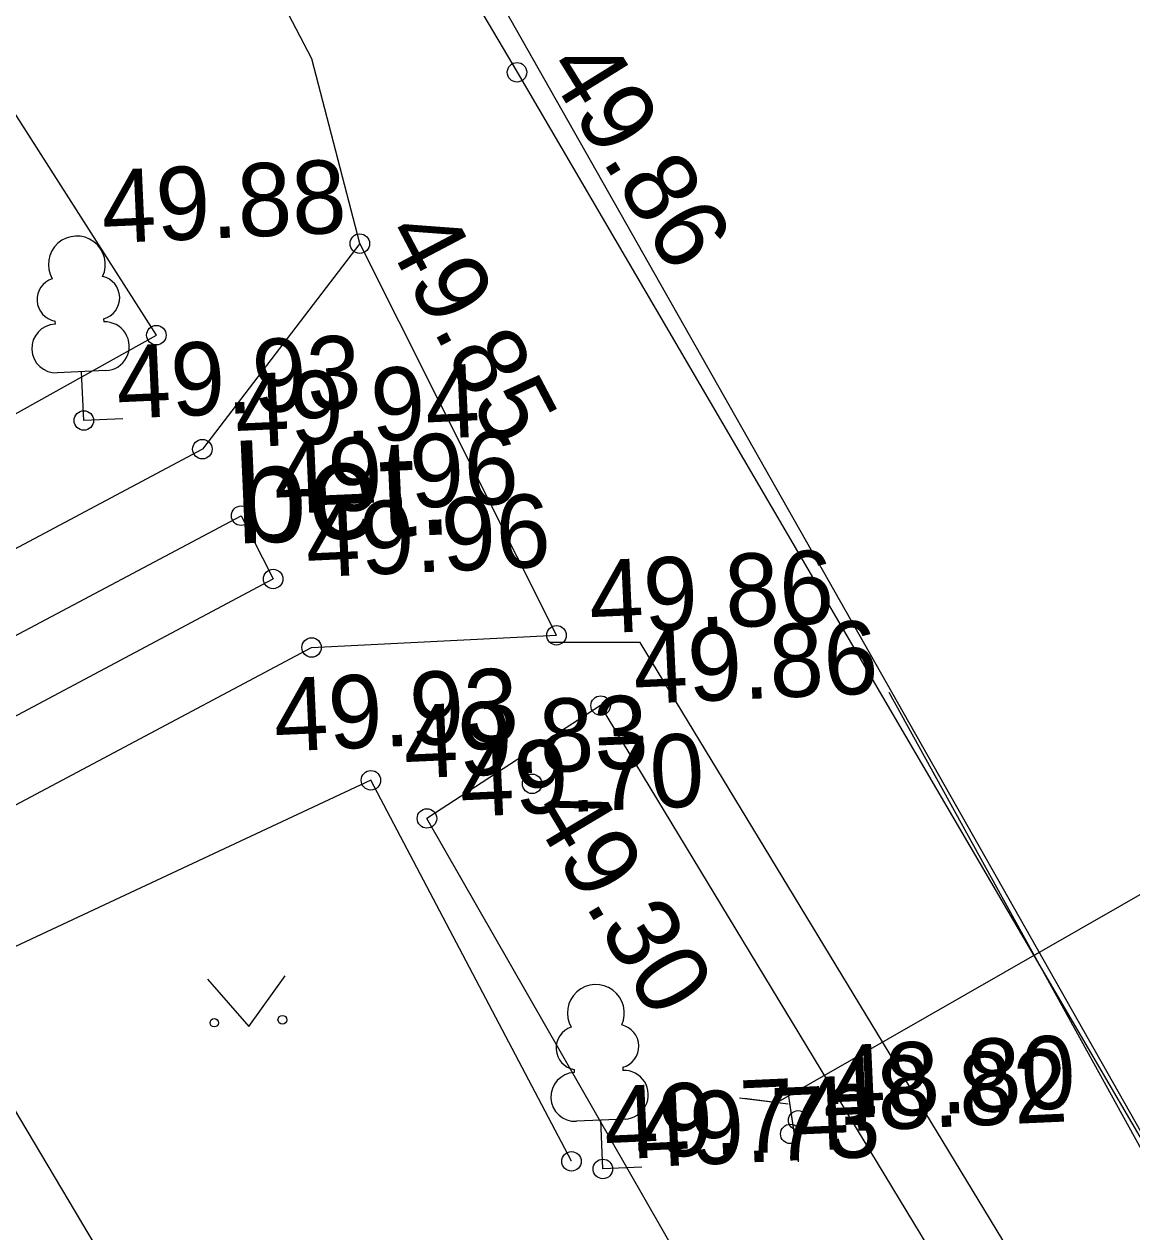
# Model space of a CAD drawing. Extents: x 641382 to 641746, y 6455043 to 6455939.
# Drawn here: x 641642.53 to 641653.88, y 6455521.65 to 6455534.02 of the extents above; entities that cross this region are included whole.
import ezdxf

# ---------------------------------------------------------------- set-up
doc = ezdxf.new("R2010")
doc.units = 0
for name, color, linetype in [('AIAD', 7, 'Continuous'), ('KQLVIKUD', 7, 'Continuous'), ('KRUNDIPIIR', 7, 'Continuous'), ('Level 15', 7, 'Continuous'), ('Level 20', 7, 'Continuous'), ('Level 22', 7, 'Continuous'), ('Level 23', 7, 'Continuous'), ('Level 27', 7, 'Continuous'), ('Level 30', 7, 'Continuous'), ('Level 40', 7, 'Continuous'), ('Level 41', 7, 'Continuous'), ('Level 5', 7, 'Continuous'), ('Level 6', 7, 'Continuous'), ('Level 63', 7, 'Continuous'), ('Level 8', 7, 'Continuous'), ('Level 9', 7, 'Continuous'), ('RESTKAEV', 7, 'Continuous')]:
    doc.layers.add(name, color=color, linetype=linetype)

# ---------------------------------------------------------------- blocks, each defined once
blk = doc.blocks.new('VLAIP8')
at = {"layer": 'Level 8'}
for p, q in [((-250, 1032), (-250, 1000)), ((250, 1032), (250, 1000)), ((250, 500), (-250, 500)), ((0, 0), (0, 500)), ((400, 0), (0, 0))]:
    blk.add_line(p, q, dxfattribs=at)
for centre, radius, start, end in [((0, 1600), 292, 332.5799, 207.4201), ((-200, 1250), 224, 105.2441, 257.079), ((200, 1250), 224, 282.921, 74.7559), ((-250, 750), 250, 90, 270), ((250, 750), 250, 270, 90)]:
    blk.add_arc(centre, radius, start, end, dxfattribs=at)
blk = doc.blocks.new('PUNK10')
at = {"layer": 'KRUNDIPIIR'}
blk.add_circle((0, 0), 100, dxfattribs=at)
blk = doc.blocks.new('VMUR13')
at = {"layer": 'RESTKAEV'}
for p, q in [((-403, 505), (0, 0)), ((0, 0), (397, 505))]:
    blk.add_line(p, q, dxfattribs=at)
for centre, radius in [((-353, 55), 42.8), ((347, 55), 45.2)]:
    blk.add_circle(centre, radius, dxfattribs=at)
blk = doc.blocks.new('VLAIP6')
at = {"layer": 'AIAD'}
for p, q in [((-250, 1032), (-250, 1000)), ((250, 1032), (250, 1000)), ((250, 500), (-250, 500)), ((0, 0), (0, 500)), ((400, 0), (0, 0))]:
    blk.add_line(p, q, dxfattribs=at)
for centre, radius, start, end in [((0, 1600), 292, 332.5799, 207.4201), ((-200, 1250), 224, 105.2441, 257.079), ((200, 1250), 224, 282.921, 74.7559), ((-250, 750), 250, 90, 270), ((250, 750), 250, 270, 90)]:
    blk.add_arc(centre, radius, start, end, dxfattribs=at)
blk = doc.blocks.new('PUNK11')
at = {"layer": 'KQLVIKUD'}
blk.add_circle((0, 0), 100, dxfattribs=at)

msp = doc.modelspace()

# ---------------------------------------------------------------- linework, layer by layer
at = {"layer": 'Level 22'}
for p, q in [((641650.211, 6455522.954), (641660.83, 6455529.042)), ((641650.211, 6455522.954), (641660.83, 6455529.042)), ((641650.353, 6455523.11), (641650.447, 6455522.466)), ((641650.353, 6455523.11), (641650.461, 6455522.367)), ((641650.353, 6455523.11), (641650.447, 6455522.466)), ((641650.353, 6455523.11), (641650.461, 6455522.367)), ((641650.36, 6455522.96), (641649.862, 6455523.021)), ((641650.36, 6455522.96), (641649.862, 6455523.021)), ((641650.36, 6455522.96), (641649.909, 6455523.015)), ((641650.36, 6455522.96), (641649.909, 6455523.015))]:
    msp.add_line(p, q, dxfattribs=at)
at = {"layer": 'Level 23'}
msp.add_line((641643.637, 6455540.917), (641661.728, 6455508.985), dxfattribs=at)
msp.add_line((641643.637, 6455540.917), (641661.728, 6455508.985), dxfattribs=at)
at = {"layer": 'Level 30'}
for p, q in [((641647.581, 6455533.53), (641647.581, 6455533.53)), ((641647.581, 6455533.53), (641647.581, 6455533.53)), ((641647.581, 6455533.53), (641647.581, 6455533.53)), ((641645.97, 6455531.775), (641645.97, 6455531.775)), ((641645.97, 6455531.775), (641645.97, 6455531.775)), ((641645.97, 6455531.775), (641645.97, 6455531.775)), ((641644.357, 6455529.669), (641644.357, 6455529.669)), ((641644.357, 6455529.669), (641644.357, 6455529.669)), ((641644.357, 6455529.669), (641644.357, 6455529.669)), ((641635.943, 6455524.312), (641644.754, 6455528.987)), ((641644.754, 6455528.987), (641644.754, 6455528.987)), ((641644.754, 6455528.987), (641644.754, 6455528.987)), ((641644.754, 6455528.987), (641644.754, 6455528.987)), ((641644.754, 6455528.987), (641645.082, 6455528.339)), ((641636.27, 6455523.664), (641645.082, 6455528.339)), ((641645.082, 6455528.339), (641645.082, 6455528.339)), ((641645.082, 6455528.339), (641645.082, 6455528.339)), ((641645.082, 6455528.339), (641645.082, 6455528.339)), ((641648.842, 6455527.689), (641647.918, 6455527.688)), ((641647.986, 6455527.762), (641647.986, 6455527.762)), ((641647.986, 6455527.762), (641647.986, 6455527.762)), ((641647.986, 6455527.762), (641647.986, 6455527.762)), ((641655.924, 6455516.023), (641648.842, 6455527.689)), ((641645.476, 6455527.637), (641645.476, 6455527.637)), ((641645.476, 6455527.637), (641645.476, 6455527.637)), ((641645.476, 6455527.637), (641645.476, 6455527.637))]:
    msp.add_line(p, q, dxfattribs=at)
for points in [[(641621.114, 6455577.726), (641625.018, 6455571.04), (641623.178, 6455569.496), (641628.661, 6455560.394), (641630.928, 6455561.332), (641639.17, 6455547.742), (641647.581, 6455533.53), (641655.307, 6455520.33), (641661.709, 6455509.413)], [(641645.97, 6455531.775), (641645.479, 6455533.669), (641641.733, 6455540.837), (641634.341, 6455554.118), (641630.45, 6455560.131), (641628.661, 6455560.394)], [(641636.74, 6455522.992), (641645.476, 6455527.637), (641647.986, 6455527.762), (641645.97, 6455531.775), (641644.357, 6455529.669), (641635.629, 6455525.022)]]:
    msp.add_lwpolyline(points, dxfattribs=at)
at = {"layer": 'Level 40'}
for p, q in [((641648.438, 6455527.042), (641648.438, 6455527.042)), ((641648.438, 6455527.042), (641648.438, 6455527.042)), ((641648.438, 6455527.042), (641648.438, 6455527.042)), ((641648.438, 6455527.042), (641648.438, 6455527.042)), ((641648.438, 6455527.042), (641648.438, 6455527.042)), ((641648.438, 6455527.042), (641648.438, 6455527.042)), ((641647.736, 6455526.24), (641647.736, 6455526.24)), ((641647.736, 6455526.24), (641647.736, 6455526.24)), ((641647.736, 6455526.24), (641647.736, 6455526.24)), ((641646.658, 6455525.886), (641646.658, 6455525.886)), ((641646.658, 6455525.886), (641646.658, 6455525.886)), ((641646.658, 6455525.886), (641646.658, 6455525.886)), ((641653.659, 6455513.666), (641646.658, 6455525.886)), ((641646.658, 6455525.886), (641646.658, 6455525.886)), ((641646.658, 6455525.886), (641646.658, 6455525.886)), ((641646.658, 6455525.886), (641646.658, 6455525.886)), ((641653.659, 6455513.666), (641646.658, 6455525.886))]:
    msp.add_line(p, q, dxfattribs=at)
msp.add_lwpolyline([(641627.214, 6455548.504), (641647.955, 6455513.608), (641600.067, 6455504.18), (641586.383, 6455526.467), (641585.088, 6455528.579)], close=True, dxfattribs=at)
msp.add_lwpolyline([(641653.659, 6455513.666), (641655.513, 6455515.36), (641648.438, 6455527.042), (641646.658, 6455525.886)], dxfattribs=at)
msp.add_lwpolyline([(641653.659, 6455513.666), (641655.513, 6455515.36), (641648.438, 6455527.042), (641646.658, 6455525.886)], dxfattribs=at)
at = {"layer": 'Level 41'}
for p, q in [((641650.462, 6455522.793), (641650.462, 6455522.793)), ((641650.462, 6455522.793), (641650.462, 6455522.793)), ((641650.462, 6455522.793), (641650.462, 6455522.793)), ((641650.462, 6455522.793), (641650.462, 6455522.793)), ((641650.462, 6455522.793), (641650.462, 6455522.793)), ((641650.462, 6455522.793), (641650.462, 6455522.793)), ((641650.462, 6455522.793), (641650.462, 6455522.793)), ((641650.462, 6455522.793), (641650.462, 6455522.793)), ((641650.462, 6455522.793), (641650.462, 6455522.793)), ((641650.462, 6455522.793), (641650.462, 6455522.793)), ((641650.462, 6455522.793), (641650.462, 6455522.793)), ((641650.462, 6455522.793), (641650.462, 6455522.793)), ((641650.381, 6455522.654), (641650.381, 6455522.654)), ((641650.381, 6455522.654), (641650.381, 6455522.654)), ((641650.381, 6455522.654), (641650.381, 6455522.654)), ((641650.381, 6455522.654), (641650.381, 6455522.654)), ((641650.381, 6455522.654), (641650.381, 6455522.654)), ((641650.381, 6455522.654), (641650.381, 6455522.654))]:
    msp.add_line(p, q, dxfattribs=at)
at = {"layer": 'Level 6'}
for p, q in [((641651.391, 6455527.181), (641677.977, 6455478.997)), ((641651.391, 6455527.181), (641677.977, 6455478.997)), ((641647.736, 6455526.24), (641647.736, 6455526.24)), ((641647.736, 6455526.24), (641647.736, 6455526.24)), ((641647.736, 6455526.24), (641647.736, 6455526.24))]:
    msp.add_line(p, q, dxfattribs=at)
at = {"layer": 'Level 8'}
for p, q in [((641643.886, 6455530.837), (641643.886, 6455530.837)), ((641643.886, 6455530.837), (641643.886, 6455530.837)), ((641643.886, 6455530.837), (641643.886, 6455530.837)), ((641643.886, 6455530.837), (641643.886, 6455530.837)), ((641643.886, 6455530.837), (641643.886, 6455530.837)), ((641643.886, 6455530.837), (641643.886, 6455530.837)), ((641643.142, 6455529.963), (641643.142, 6455529.963)), ((641643.142, 6455529.963), (641643.142, 6455529.963)), ((641643.142, 6455529.963), (641643.142, 6455529.963)), ((641643.142, 6455529.963), (641643.142, 6455529.963)), ((641643.142, 6455529.963), (641643.142, 6455529.963)), ((641643.142, 6455529.963), (641643.142, 6455529.963)), ((641646.084, 6455526.277), (641646.084, 6455526.277)), ((641646.084, 6455526.277), (641646.084, 6455526.277)), ((641646.084, 6455526.277), (641646.084, 6455526.277)), ((641646.084, 6455526.277), (641646.084, 6455526.277)), ((641646.084, 6455526.277), (641646.084, 6455526.277)), ((641646.084, 6455526.277), (641646.084, 6455526.277)), ((641648.139, 6455522.373), (641648.139, 6455522.373)), ((641648.139, 6455522.373), (641648.139, 6455522.373)), ((641648.139, 6455522.373), (641648.139, 6455522.373)), ((641648.139, 6455522.373), (641648.139, 6455522.373)), ((641648.139, 6455522.373), (641648.139, 6455522.373)), ((641648.139, 6455522.373), (641648.139, 6455522.373)), ((641648.461, 6455522.295), (641648.461, 6455522.295)), ((641648.461, 6455522.295), (641648.461, 6455522.295)), ((641648.461, 6455522.295), (641648.461, 6455522.295)), ((641648.461, 6455522.295), (641648.461, 6455522.295)), ((641648.461, 6455522.295), (641648.461, 6455522.295)), ((641648.461, 6455522.295), (641648.461, 6455522.295))]:
    msp.add_line(p, q, dxfattribs=at)
for points in [[(641633.559, 6455525.076), (641643.886, 6455530.837), (641640.37, 6455536.344)], [(641633.559, 6455525.076), (641643.886, 6455530.837), (641640.37, 6455536.344)], [(641648.139, 6455522.373), (641646.084, 6455526.277), (641636.595, 6455521.839)], [(641648.139, 6455522.373), (641646.084, 6455526.277), (641636.595, 6455521.839)]]:
    msp.add_lwpolyline(points, dxfattribs=at)
at = {"layer": 'Level 9'}
for p, q in [((641647.581, 6455533.53), (641647.581, 6455533.53)), ((641647.581, 6455533.53), (641647.581, 6455533.53)), ((641647.581, 6455533.53), (641647.581, 6455533.53)), ((641645.97, 6455531.775), (641645.97, 6455531.775)), ((641645.97, 6455531.775), (641645.97, 6455531.775)), ((641645.97, 6455531.775), (641645.97, 6455531.775)), ((641644.357, 6455529.669), (641644.357, 6455529.669)), ((641644.357, 6455529.669), (641644.357, 6455529.669)), ((641644.357, 6455529.669), (641644.357, 6455529.669)), ((641635.943, 6455524.312), (641644.754, 6455528.987)), ((641644.754, 6455528.987), (641644.754, 6455528.987)), ((641644.754, 6455528.987), (641644.754, 6455528.987)), ((641644.754, 6455528.987), (641644.754, 6455528.987)), ((641644.754, 6455528.987), (641645.082, 6455528.339)), ((641636.27, 6455523.664), (641645.082, 6455528.339)), ((641645.082, 6455528.339), (641645.082, 6455528.339)), ((641645.082, 6455528.339), (641645.082, 6455528.339)), ((641645.082, 6455528.339), (641645.082, 6455528.339)), ((641648.842, 6455527.689), (641647.918, 6455527.688)), ((641647.986, 6455527.762), (641647.986, 6455527.762)), ((641647.986, 6455527.762), (641647.986, 6455527.762)), ((641647.986, 6455527.762), (641647.986, 6455527.762)), ((641655.924, 6455516.023), (641648.842, 6455527.689)), ((641645.476, 6455527.637), (641645.476, 6455527.637)), ((641645.476, 6455527.637), (641645.476, 6455527.637)), ((641645.476, 6455527.637), (641645.476, 6455527.637))]:
    msp.add_line(p, q, dxfattribs=at)
for points in [[(641621.114, 6455577.726), (641625.018, 6455571.04), (641623.178, 6455569.496), (641628.661, 6455560.394), (641630.928, 6455561.332), (641639.17, 6455547.742), (641647.581, 6455533.53), (641655.307, 6455520.33), (641661.709, 6455509.413)], [(641645.97, 6455531.775), (641645.479, 6455533.669), (641641.733, 6455540.837), (641634.341, 6455554.118), (641630.45, 6455560.131), (641628.661, 6455560.394)], [(641636.74, 6455522.992), (641645.476, 6455527.637), (641647.986, 6455527.762), (641645.97, 6455531.775), (641644.357, 6455529.669), (641635.629, 6455525.022)]]:
    msp.add_lwpolyline(points, dxfattribs=at)

# ---------------------------------------------------------------- block references
at = {"layer": 'Level 20', "xscale": 0.0009994242458242807, "yscale": 0.000999424245824281, "rotation": 2.5653181578468396}
msp.add_blockref('VMUR13', (641644.833, 6455523.753), dxfattribs=at)
msp.add_blockref('VMUR13', (641644.833, 6455523.753), dxfattribs=at)
at = {"layer": 'Level 27', "xscale": 0.0009994242458242807, "yscale": 0.000999424245824281, "rotation": 2.5653181578468396}
for name, p in [('PUNK10', (641647.581, 6455533.53)), ('PUNK11', (641647.581, 6455533.53)), ('PUNK10', (641645.97, 6455531.775)), ('PUNK11', (641645.97, 6455531.775)), ('PUNK10', (641643.886, 6455530.837)), ('PUNK11', (641643.886, 6455530.837)), ('PUNK10', (641643.142, 6455529.963)), ('PUNK11', (641643.142, 6455529.963)), ('PUNK10', (641644.357, 6455529.669)), ('PUNK11', (641644.357, 6455529.669)), ('PUNK10', (641644.754, 6455528.987)), ('PUNK11', (641644.754, 6455528.987)), ('PUNK10', (641645.082, 6455528.339)), ('PUNK11', (641645.082, 6455528.339)), ('PUNK10', (641647.986, 6455527.762)), ('PUNK11', (641647.986, 6455527.762)), ('PUNK10', (641645.476, 6455527.637)), ('PUNK11', (641645.476, 6455527.637)), ('PUNK10', (641648.438, 6455527.042)), ('PUNK11', (641648.438, 6455527.042)), ('PUNK10', (641646.084, 6455526.277)), ('PUNK11', (641646.084, 6455526.277)), ('PUNK10', (641647.736, 6455526.24)), ('PUNK11', (641647.736, 6455526.24)), ('PUNK10', (641646.658, 6455525.886)), ('PUNK11', (641646.658, 6455525.886)), ('PUNK10', (641650.462, 6455522.793)), ('PUNK10', (641650.462, 6455522.793)), ('PUNK10', (641650.462, 6455522.793)), ('PUNK10', (641650.462, 6455522.793)), ('PUNK11', (641650.462, 6455522.793)), ('PUNK11', (641650.462, 6455522.793)), ('PUNK11', (641650.462, 6455522.793)), ('PUNK11', (641650.462, 6455522.793)), ('PUNK10', (641650.381, 6455522.654)), ('PUNK11', (641650.381, 6455522.654)), ('PUNK10', (641648.139, 6455522.373)), ('PUNK11', (641648.139, 6455522.373)), ('PUNK10', (641648.461, 6455522.295)), ('PUNK11', (641648.461, 6455522.295))]:
    msp.add_blockref(name, p, dxfattribs=at)
at = {"layer": 'Level 40', "xscale": 0.0009994242458242807, "yscale": 0.000999424245824281, "rotation": 2.5653181578468396}
msp.add_blockref('PUNK11', (641647.736, 6455526.24), dxfattribs=at)
at = {"layer": 'Level 6', "xscale": 0.0009994242458242807, "yscale": 0.000999424245824281, "rotation": 2.5653181578468396}
msp.add_blockref('PUNK10', (641647.736, 6455526.24), dxfattribs=at)
at = {"layer": 'Level 8', "xscale": 0.0009994242458242807, "yscale": 0.000999424245824281, "rotation": 2.5653181578468396}
for p in [(641643.142, 6455529.963), (641648.461, 6455522.295)]:
    msp.add_blockref('VLAIP8', p, dxfattribs=at)
at = {"layer": 'Level 9', "xscale": 0.0009994242458242807, "yscale": 0.000999424245824281, "rotation": 2.5653181578468396}
for p in [(641643.142, 6455529.963), (641648.461, 6455522.295)]:
    msp.add_blockref('VLAIP6', p, dxfattribs=at)

# ---------------------------------------------------------------- texts
at = {"layer": 'Level 15'}
msp.add_text('bet.', height=0.9994, rotation=2.5653, dxfattribs=at).set_placement((641644.706, 6455528.7))
msp.add_text('bet.', height=0.9994, rotation=2.5653, dxfattribs=at).set_placement((641644.706, 6455528.7))
at = {"layer": 'Level 40'}
msp.add_text('49.30', height=0.7496, rotation=300.7777, dxfattribs=at).set_placement((641647.7, 6455525.962))
at = {"layer": 'Level 5'}
for s, rotation, p in [('49.86', 301.8291, (641647.856, 6455533.578)), ('49.86', 301.8291, (641647.856, 6455533.578)), ('49.88', 2.5653, (641643.339, 6455531.777)), ('49.88', 2.5653, (641643.339, 6455531.777)), ('49.85', 297.7522, (641646.197, 6455531.881)), ('49.85', 297.7522, (641646.197, 6455531.881)), ('49.93', 2.5653, (641645.104, 6455526.569)), ('49.93', 2.5653, (641645.104, 6455526.569))]:
    msp.add_text(s, height=0.7496, rotation=rotation, dxfattribs=at).set_placement(p)
at = {"layer": 'Level 6'}
msp.add_text('49.30', height=0.7496, rotation=300.7777, dxfattribs=at).set_placement((641647.7, 6455525.962))
at = {"layer": 'Level 63'}
for s, p in [('49.93', (641643.491, 6455529.979)), ('49.93', (641643.491, 6455529.979)), ('49.94', (641644.706, 6455529.685)), ('49.94', (641644.706, 6455529.685)), ('49.96', (641645.104, 6455529.002)), ('49.96', (641645.104, 6455529.002)), ('49.96', (641645.431, 6455528.355)), ('49.96', (641645.431, 6455528.355)), ('49.86', (641648.335, 6455527.778)), ('49.86', (641648.335, 6455527.778)), ('49.86', (641648.788, 6455527.057)), ('49.86', (641648.788, 6455527.057)), ('49.83', (641646.434, 6455526.293)), ('49.83', (641646.434, 6455526.293)), ('49.70', (641647.008, 6455525.901)), ('49.70', (641647.008, 6455525.901)), ('48.80', (641650.812, 6455522.808)), ('48.80', (641650.812, 6455522.808)), ('48.80', (641650.812, 6455522.808)), ('48.80', (641650.812, 6455522.808)), ('48.82', (641650.731, 6455522.67)), ('48.82', (641650.731, 6455522.67)), ('49.74', (641648.488, 6455522.389)), ('49.74', (641648.488, 6455522.389)), ('49.73', (641648.81, 6455522.31)), ('49.73', (641648.81, 6455522.31))]:
    msp.add_text(s, height=0.7496, rotation=2.5653, dxfattribs=at).set_placement(p)

doc.saveas('drawing.dxf')
